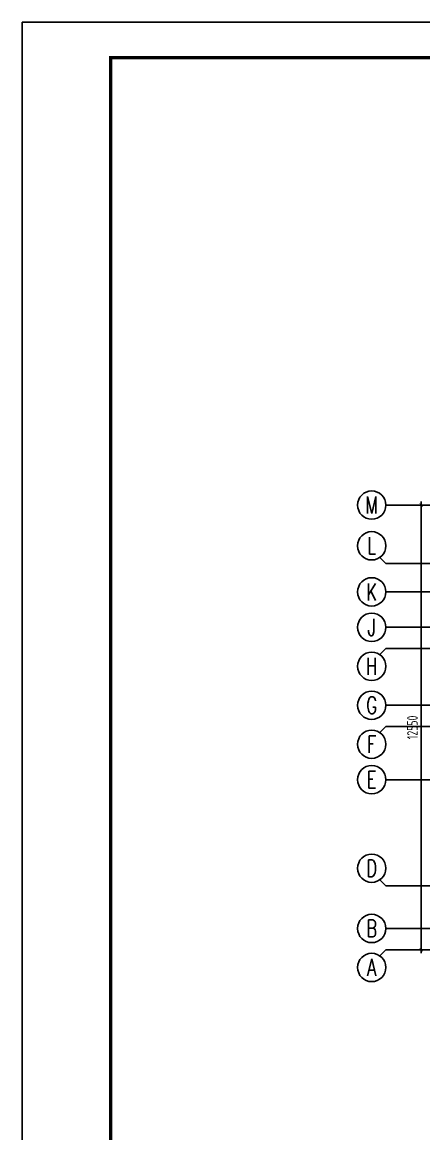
# Model space of a CAD drawing. Extents: x -461650 to 361314, y 245336 to 769729.
# Drawn here: x -139512 to -128165, y 497588 to 528959 of the extents above; entities that cross this region are included whole.
import ezdxf
from ezdxf.enums import TextEntityAlignment as Align

# ---------------------------------------------------------------- set-up
doc = ezdxf.new("R2010")
doc.units = 0
doc.header["$LTSCALE"] = 1000
doc.linetypes.add('DOTE', pattern=[2.42, 2, -0.2, 0.02, -0.2])
doc.layers.get('0').update_dxf_attribs({"linetype": 'CONTINUOUS'})
doc.layers.get('DEFPOINTS').update_dxf_attribs({"linetype": 'CONTINUOUS'})
for name, color, linetype in [('-TK', 7, 'CONTINUOUS'), ('A-AXIS', 1, 'CONTINUOUS'), ('A-DOTE', 10, 'DOTE'), ('AXIS_NUM', 7, 'CONTINUOUS'), ('S-Y一般标注', 3, 'CONTINUOUS')]:
    doc.layers.add(name, color=color, linetype=linetype)
doc.styles.add('TSSD_Axis', font='complex.shx', dxfattribs={"width": 0.7, "bigfont": 'hztxt.shx'})
doc.styles.add('TSSD_DIMENSION', font='Tssdeng.shx', dxfattribs={"width": 0.7, "bigfont": 'tssdchn.shx'})
doc.dimstyles.new('TSSD_100_100', dxfattribs={"dimtxt": 300, "dimasz": 100, "dimexe": 100, "dimexo": 250, "dimgap": 100, "dimtad": 1, "dimdec": 0, "dimzin": 0, "dimdsep": 46, "dimtxsty": 'TSSD_DIMENSION', "dimblk": 'ARCHTICK', "dimcen": 0, "dimdle": 100, "dimclrt": 7, "dimadec": 0, "dimazin": 0, "dimtfac": 1, "dimtdec": 0, "dimtix": 1, "dimtmove": 2, "dimatfit": 3, "dimldrblk": 'ARCHTICK', "dimfxl": 0, "dimtolj": 1, "dimtzin": 0, "dimarcsym": 0})

# ---------------------------------------------------------------- blocks, each defined once
blk = doc.blocks.new('ts_axno')
at = {"color": 0, "linetype": 'ByBlock', "lineweight": -2}
blk.add_circle((0, 0), 0.5, dxfattribs=at)
at = {"color": 0, "linetype": 'ByBlock', "lineweight": -2, "style": 'TSSD_Axis', "width": 0.7}
blk.add_attdef('A', text='', height=0.6, dxfattribs=at).set_placement((0, 0), align=Align.MIDDLE_CENTER)
blk = doc.blocks.new('_ArchTick')
at = {"color": 0, "linetype": 'ByBlock', "const_width": 0.15}
blk.add_lwpolyline([(-0.5, -0.5), (0.5, 0.5)], dxfattribs=at)
blk = doc.blocks.new('*D318')
at = {"layer": 'DEFPOINTS', "color": 0}
for p in [(1800, 17150), (3600, 17150), (3600, 4600)]:
    blk.add_point(p, dxfattribs=at)
at = {"layer": 'S-Y一般标注', "color": 0, "lineweight": -2}
for p, q in [((3350, 17150), (1700, 17150)), ((1800, 4500), (1800, 17250)), ((3350, 4600), (1700, 4600))]:
    blk.add_line(p, q, dxfattribs=at)
at = {"layer": 'S-Y一般标注', "color": 0, "lineweight": -2, "xscale": 100, "yscale": 100, "zscale": 100}
for p, rotation in [((1800, 17150), 90), ((1800, 4600), 270)]:
    blk.add_blockref('_ArchTick', p, dxfattribs=dict(at, rotation=rotation))
at = {"layer": 'S-Y一般标注', "color": 7, "insert": (1550, 10875), "char_height": 300, "attachment_point": 5, "rotation": 90, "style": 'TSSD_DIMENSION'}
blk.add_mtext('\\A1;12550', dxfattribs=at)
blk = doc.blocks.new('A1')
blk.add_lwpolyline([(0, 59400), (0, 0), (84100, 0), (84100, 59400)], close=True)
at = {"const_width": 100}
blk.add_lwpolyline([(2500, 58400), (2500, 1000), (83100, 1000), (83100, 58400)], close=True, dxfattribs=at)
blk = doc.blocks.new('20210726.16395156')
at = {"layer": 'A-AXIS'}
for p, q in [((3600, 17150), (800, 17150)), ((800, 15500), (628.4, 15671.7)), ((3600, 15500), (800, 15500)), ((3600, 14700), (800, 14700)), ((3600, 13700), (800, 13700)), ((800, 13100.3), (628.4, 12928.7)), ((3600, 13100.3), (800, 13100.3)), ((3600, 11500), (800, 11500)), ((800, 10900), (628.4, 10728.4)), ((3600, 10900), (800, 10900)), ((3600, 9400), (800, 9400)), ((800, 6400), (628.4, 6571.7)), ((3600, 6400), (800, 6400)), ((3600, 5200), (800, 5200)), ((800, 4600), (628.4, 4428.4)), ((3600, 4600), (800, 4600))]:
    blk.add_line(p, q, dxfattribs=at)
ref = blk.add_blockref('ts_axno', (400, 17150), dxfattribs=dict(at, xscale=800, yscale=800, zscale=800))
ref.add_attrib('G', 'M', dxfattribs={"layer": 'AXIS_NUM', "height": 480, "style": 'TSSD_Axis', "width": 0.7}).set_placement((400, 17150), align=Align.MIDDLE_CENTER)
ref = blk.add_blockref('ts_axno', (400, 16000), dxfattribs=dict(at, xscale=800, yscale=800, zscale=800))
ref.add_attrib('G', 'L', dxfattribs={"layer": 'AXIS_NUM', "height": 480, "style": 'TSSD_Axis', "width": 0.7}).set_placement((400, 16000), align=Align.MIDDLE_CENTER)
ref = blk.add_blockref('ts_axno', (400, 14700), dxfattribs=dict(at, xscale=800, yscale=800, zscale=800))
ref.add_attrib('G', 'K', dxfattribs={"layer": 'AXIS_NUM', "height": 480, "style": 'TSSD_Axis', "width": 0.7}).set_placement((400, 14700), align=Align.MIDDLE_CENTER)
ref = blk.add_blockref('ts_axno', (400, 13700), dxfattribs=dict(at, xscale=800, yscale=800, zscale=800))
ref.add_attrib('G', 'J', dxfattribs={"layer": 'AXIS_NUM', "height": 480, "style": 'TSSD_Axis', "width": 0.7}).set_placement((400, 13700), align=Align.MIDDLE_CENTER)
ref = blk.add_blockref('ts_axno', (400, 12600.3), dxfattribs=dict(at, xscale=800, yscale=800, zscale=800))
ref.add_attrib('C', 'H', dxfattribs={"layer": 'AXIS_NUM', "height": 480, "style": 'TSSD_Axis', "width": 0.7}).set_placement((400, 12600.3), align=Align.MIDDLE_CENTER)
ref = blk.add_blockref('ts_axno', (400, 11500), dxfattribs=dict(at, xscale=800, yscale=800, zscale=800))
ref.add_attrib('D', 'G', dxfattribs={"layer": 'AXIS_NUM', "height": 480, "style": 'TSSD_Axis', "width": 0.7}).set_placement((400, 11500), align=Align.MIDDLE_CENTER)
ref = blk.add_blockref('ts_axno', (400, 10400), dxfattribs=dict(at, xscale=800, yscale=800, zscale=800))
ref.add_attrib('C', 'F', dxfattribs={"layer": 'AXIS_NUM', "height": 480, "style": 'TSSD_Axis', "width": 0.7}).set_placement((400, 10400), align=Align.MIDDLE_CENTER)
ref = blk.add_blockref('ts_axno', (400, 9400), dxfattribs=dict(at, xscale=800, yscale=800, zscale=800))
ref.add_attrib('B', 'E', dxfattribs={"layer": 'AXIS_NUM', "height": 480, "style": 'TSSD_Axis', "width": 0.7}).set_placement((400, 9400), align=Align.MIDDLE_CENTER)
ref = blk.add_blockref('ts_axno', (400, 6900), dxfattribs=dict(at, xscale=800, yscale=800, zscale=800, rotation=180))
ref.add_attrib('C', 'D', dxfattribs={"layer": 'AXIS_NUM', "height": 480, "style": 'TSSD_Axis', "width": 0.7}).set_placement((400, 6900), align=Align.MIDDLE_CENTER)
ref = blk.add_blockref('ts_axno', (400, 5200), dxfattribs=dict(at, xscale=800, yscale=800, zscale=800))
ref.add_attrib('A', 'B', dxfattribs={"layer": 'AXIS_NUM', "height": 480, "style": 'TSSD_Axis', "width": 0.7}).set_placement((400, 5200), align=Align.MIDDLE_CENTER)
ref = blk.add_blockref('ts_axno', (400, 4100), dxfattribs=dict(at, xscale=800, yscale=800, zscale=800))
ref.add_attrib('F', 'A', dxfattribs={"layer": 'AXIS_NUM', "height": 480, "style": 'TSSD_Axis', "width": 0.7}).set_placement((400, 4100), align=Align.MIDDLE_CENTER)
at = {"layer": 'S-Y一般标注'}
dim = blk.add_linear_dim(base=(1800, 17150), p1=(3600, 4600), p2=(3600, 17150), angle=90, dimstyle='TSSD_100_100', dxfattribs=at)
dim.commit()
dim.dimension.update_dxf_attribs({"geometry": '*D318', "text_midpoint": (1550, 10875)})

msp = doc.modelspace()

# ---------------------------------------------------------------- block references
at = {"layer": '-TK'}
msp.add_blockref('A1', (-139511.89, 469559.47), dxfattribs=at)
at = {"layer": 'A-DOTE'}
msp.add_blockref('20210726.16395156', (-130036.28, 498181.75), dxfattribs=at)

doc.saveas('drawing.dxf')
